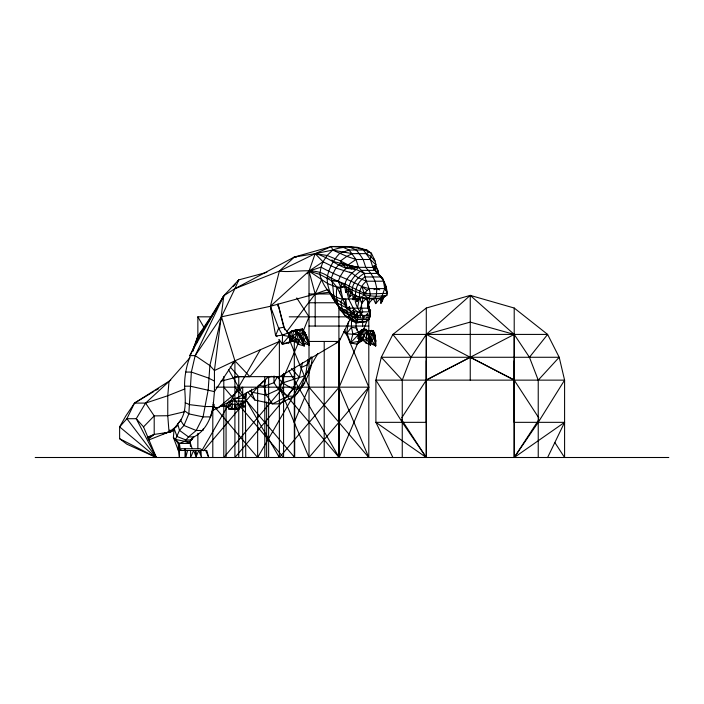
<?xml version="1.0" encoding="UTF-8"?>
<svg xmlns="http://www.w3.org/2000/svg" width="704" height="704" viewBox="0 0 704 704"><rect width="100%" height="100%" fill="white"/><g stroke="black" fill="none" stroke-linecap="round" stroke-linejoin="round"><path stroke-width="1.06" d="M514.21 360.791L514.21 422.338L564.59 422.338L514.21 457.503L514.21 334.418L470.246 295.381L426.29 308.035L392.876 334.418L381.295 357.271L375.901 380.134L375.901 422.338L392.876 457.503M351.498 319.695L351.446 327.237L352.906 334.118L350.416 342.971L356.866 344.133L361.856 340.683L363.836 340.71M426.29 360.791L426.29 422.338L375.901 422.338L426.29 457.503L426.29 334.418L470.246 295.381L514.21 308.035L547.615 334.418L559.196 357.271L564.59 380.134L564.59 457.503L554.84 442.534M181.174 419.716L174.108 428.525L173.395 437.527L179.406 443.441L179.406 457.503L178.376 448.351M274.041 375.989L273.944 382.721L278.494 389.453L287.707 396.185L294.694 396.185C304.401 385.308 311.432 371.888 312.154 357.113M370.049 341.88L370.929 343.71L375.681 345.919C375.848 340.806 375.628 335.359 373.375 330.686L366.203 330.44M360.395 331.698L358.582 332.314L358.186 338.527L363.114 339.786L365.57 342.742L370.418 344.969C371.017 339.504 369.855 333.67 366.256 329.393L364.399 329.058L361.909 329.666L358.582 332.314L358.186 338.527L361.856 340.683L350.416 342.971L347.917 335.72M302.183 341.37L303.776 343.464L309.302 344.969C307.771 339.434 306.249 333.529 302.465 329.058C297.625 330.528 291.324 328.926 288.578 334.356L289.969 340.806L293.506 340.683L288.543 342.971L282.286 344.133L282.533 335.289L278.661 328.196L270.406 306.284L279.374 271.11L294.316 257.048L331.434 246.497L346.386 246.497L357.456 247.342L366.854 250.087L371.448 253.29L375.047 260.955L376.006 264.871L372.953 267.476L350.205 267.186L346.394 268.277L343.957 270.389L340.199 276.54L338.202 281.283L341.123 287.725L344.599 285.71C345.743 277.649 352.748 272.334 358.609 267.476L355.995 259.494L349.166 250.017L343.2 247.342L331.434 246.497L315.181 253.66L279.374 271.11L234.907 288.702L223.793 295.733L210.83 316.835L197.859 336.178L192.254 351.56M369.442 336.635L368.086 331.883L366.423 331.584L363.994 335.544L360.888 338.932L361.909 329.666L362.789 329.824M368.007 302.729C366.362 307.815 370.427 312.03 370.154 316.906L369.186 317.715C350.935 320.989 336.635 307.41 329.446 292.239L315.181 293.973L270.406 306.284L221.461 316.835L195.175 355.617L191.356 372.073L188.839 413.882L183.946 425.48L179.485 430.355L175.472 439.437L178.341 443.441L178.341 450.472L206.791 450.472L208.745 457.503L205.638 450.472M249.929 390.65L251.522 392.146L266.253 395.067L278.494 389.453L282.559 382.906L282.929 374.484M353.566 311.863L369.257 311.863L370.542 309.962L370.295 315.454L369.046 319.546L365.367 321.763L356.382 322.793C342.188 317.75 337.128 303.53 329.446 292.239M232.408 404.307L232.188 409.138L228.501 408.883L228.466 405.715M237.195 404.307L236.975 409.138L233.279 408.883L238.762 409.138L241.525 401.086M357.746 322.793L361.328 321.763L363.106 319.546L363.484 317.715L367.673 313.491L369.186 317.715L370.392 313.412L370.295 315.454L368.104 315.454M374.352 335.078L374.466 333.036L371.562 330.361L369.943 331.698M375.047 340.507L374.466 333.036L372.847 332.746L369.028 335.148L370.489 336.723L371.87 340.674L375.681 345.919L375.373 338.114L371.562 330.361L369.028 335.148M277.913 306.363L278.036 304.181L284.75 329.507M245.749 457.503L245.406 401.086L246.277 392.964M279.374 271.11C295.117 273.152 313.359 266.684 327.457 275.871C332.974 279.558 339.583 281.186 344.599 285.71C352.106 298.162 367.083 300.054 380.327 298.346L383.258 297.704L386.901 295.152L387.517 293.33L384.692 288.587L383.258 279.391L372.953 267.476L370.348 259.494L371.448 253.29C359.462 246.55 345.726 245.089 332.675 250.087L327.096 255.464L322.995 261.774L309.012 271.11L270.406 306.284L275.625 335.632C284.733 336.547 291.667 329.428 300.67 329.393L306.803 336.908L309.302 344.969L303.961 340.437L301.435 336.424L295.513 330.361L298.883 341.387L298.698 344.414L304.198 345.919C302.878 340.041 300.502 334.057 295.513 330.361L293.146 330.898M302.544 342.698L302.658 340.674L301.673 338.914M304.436 331.584L307.859 339.706L304.436 331.584L302.826 331.883L303.776 343.464L305.105 343.218M361.909 329.666L359.841 333.978L359.41 338.58L362.824 339.196L359.41 338.58L358.582 332.314L359.841 333.978L361.777 333.837L363.994 335.544L370.418 344.969L368.738 336.908L366.423 331.584L364.399 329.058L363.114 339.786L366.511 339.706L368.738 336.908L368.086 331.883L368.711 335.518M341.123 287.725L341.405 283.492M200.543 453.482L200.746 450.472L201.538 457.503L198.81 450.472L196.187 456.5M385.81 290.47L386.091 286.572C383.997 278.67 377.115 274.102 372.953 267.476L373.718 267.186L376.332 268.277L377.907 270.389L378.726 274.49M368.333 301.321L367.822 308.158L349.078 308.158M213.145 402.679L213.919 404.686C211.306 417.278 206.026 430.795 193.926 436.911L188.487 436.911L179.485 430.355L177.734 423.808C187.581 413.882 185.161 398.79 184.589 386.179C184.166 357.104 201.3 332.376 216.427 308.915M227.304 407.009L226.063 405.988L221.294 405.742L227.304 407.009L231.81 404.307L240.777 404.307L245.406 401.086L245.916 394.407M384.164 282.964L383.258 279.391L381.005 276.962L364.945 276.962C356.646 282.401 353.382 292.442 356.893 301.708L360.114 297.704L364.091 295.152L364.232 293.33L361.856 286.572C348.621 279.277 334.189 274.674 321.068 267.133L309.012 271.11L307.296 273.847M170.658 431.526L163.161 433.805M189.974 357.738L169.013 381.471L167.763 395.745L167.763 415.712L169.013 431.948L148.632 440.026M384.331 295.882L382.087 301.708L382.395 298.822M354.024 320.778L352.44 320.778L346.958 312.796L347.01 308.158L349.518 306.838C350.381 312.69 350.997 318.93 356.382 322.793L357.289 321.763L357.773 317.715L347.01 308.158L335.702 302.21C330.81 294.483 326.084 285.472 327.457 275.871C329.516 267.423 333.696 259.521 339.794 253.29L349.166 250.017L363.422 250.017L370.348 259.494L376.006 264.871M184.668 410.872L188.839 413.882L203.069 416.882L210.619 416.882L213.118 406.542L214.438 391.635L214.438 370.533L223.793 295.733L238.744 279.902L266.922 272.307M308.026 359.41L305.501 375.566L300.203 388.942L292.767 388.942L282.559 382.906L277.306 376.86L273.944 382.721L264.044 386.267L258.826 385.422M377.617 272.994L377.907 270.389L375.443 265.153L376.332 268.277L374.229 269.562L380.002 275.836M370.929 343.71L372.847 332.746L370.489 336.723L370.049 338.844M245.67 397.637L245.573 398.341L235.224 398.341M347.477 335.051L346.597 333.722L348.383 321.869M380.943 303.31L383.258 297.704L380.327 298.346L380.943 303.31L381.788 298.03M377.265 273.416L364.426 273.416C357.491 277.112 349.985 285.595 352.642 294.061L349.545 297.062C345.822 286.255 352.678 275.625 361.962 270.371L375.091 270.371L377.265 273.416L381.946 277.64M290.066 333.062L288.578 334.356L290.611 336.134L292.442 336.107L295.275 337.577L304.198 345.919L300.362 338.114L296.63 333.036L293.753 330.686L291.474 331.214L289.969 340.806L293.568 340.824M196.504 343.438L197.859 336.178L197.859 316.835L211.737 316.835M339.838 293.014L340.71 288.79L327.545 283.527L309.012 271.11L315.181 253.66L332.675 250.087L352.158 253.625L366.414 253.625L370.603 256.37L375.047 260.955M344.863 303.53L345.717 299.376C331.681 299.182 323.162 286.651 319.748 274.366L321.068 267.133L322.995 261.774L315.181 253.66L294.316 257.048L234.907 288.702L221.461 316.835L209.871 365.561L208.199 389.814L203.069 416.882L196.214 430.496L188.487 436.911L184.818 441.355L179.406 443.441L180.435 450.472L181.271 448.712L200.094 448.712L203.086 450.472M348.867 310.015L349.518 306.838M365.367 321.763L357.289 321.763L354.508 316.906L354.957 315.454L357.016 313.412L357.773 317.715L361.02 313.491L363.484 317.715C360.448 311.485 355.159 306.442 355.062 298.901L355.705 295.794M352.845 313.658L353.602 309.962L350.724 311.863M357.412 308.158L359.612 297.466M356.365 316.589L357.016 313.412M359.99 311.863L361.962 302.271M360.158 317.715L361.02 313.491M367.62 303.53L368.051 301.453M348.876 290.55L345.752 292.354L344.599 285.71C357.289 293.656 371.756 298.619 386.901 295.152L381.286 298.197L366.071 298.346L368.544 303.635L369.635 298.346M366.81 317.715L367.673 313.491M368.535 310.015L369.186 306.838L367.822 308.158L367.462 299.825M369.776 313.658L370.542 309.962M369.741 316.589L370.392 313.412M350.328 247.342L356.294 250.017L359.286 253.625L363.176 259.494L365.781 267.476L370.85 273.416L372.97 276.962L375.074 281.213L376.851 288.587L376.323 295.733L374.871 298.197L373.199 298.346L375.672 303.635L376.763 298.346M374.774 339.698L375.214 337.577L375.769 341.387L374.466 333.036M247.57 392.066L254.874 400.048L272.615 403.867L287.707 396.185L292.767 388.942L299.358 377.256L302.482 362.578M265.54 379.421L264.044 386.267L266.253 395.067L272.615 403.867L278.828 403.867L294.694 396.185L304.858 382.906M229.231 405.715L228.501 408.883L233.983 409.138L235.998 404.307M232.558 401.086L231.81 404.307L229.302 401.729M244.394 398.341L245.529 393.404M203.403 428.49L202.937 430.496L196.214 430.496L183.946 425.48L180.638 420.473M345.752 292.354L346.738 288.13M293.753 330.686L292.442 336.107L292.882 341.194L295.495 341.818L298.698 344.414L295.275 337.577L296.63 333.036L298.206 332.746L300.678 337.154M187.554 450.472L185.794 457.503L185.522 450.472M383.742 281.213L366.414 281.213C359.313 286.686 357.606 295.495 361.768 303.31L363.088 298.03M339.935 338.413L339.161 341.449L339.161 457.503L279.374 387.165L297.942 343.966M349.545 297.062L350.759 292.301M356.136 296.067L353.197 299.719L354.385 295.064M356.893 301.708L358.125 296.886M223.194 297.845L223.793 295.733L189.605 355.617L195.175 355.617L209.871 365.561L214.438 370.533L234.907 360.818L279.374 341.449L278.854 339.425M384.622 284.75L386.091 286.572L384.692 288.587L381.286 298.197M309.302 344.969L302.826 331.883L301.435 336.424L301.541 338.545M369.908 342.461L370.533 340.437L369.987 338.536M374.748 340.129L375.373 338.114L374.035 337.867L371.87 340.674L369.609 340.965M192.914 351.349L197.859 336.178L201.758 331.126M258.333 385.141L257.646 387.165L257.646 457.503L212.802 404.756M402.257 457.503L402.257 380.134L411.048 357.271L426.29 334.418L470.246 322.106L514.21 334.418L529.443 357.271L538.234 380.134L538.234 457.503M303.274 330.898L309.012 316.835L296.754 297.924M294.193 422.338L309.012 387.165L290.294 341.95M228.562 369.811L279.374 457.503L339.161 387.165L359.489 338.941M362.446 331.901L367.532 319.845M213.919 404.686L213.118 406.542L205.093 406.542L189.834 404.686L185.275 402.82M234.907 288.702L238.744 279.902L237.38 281.574M209.07 320.83L210.83 316.835M286.537 331.954L315.181 293.973L321.605 279.532M298.883 341.387L300.362 338.114L298.206 332.746M164.815 433.039L169.013 431.948L169.928 429.95M301.541 339.099L302.658 340.674L303.961 340.437L305.474 337.154L306.803 336.908M370.348 259.494L355.995 259.494L348.128 264.871L346.394 268.277C335.394 264.642 326.735 256.221 315.181 253.66L317.346 253.66M311.168 356.796L307.446 364.681L301.444 367.47M195.175 355.617L223.793 295.733M547.615 457.503L564.59 422.338M170.755 380.151L134.499 403.093L126.905 418.713L119.627 426.879L119.627 438.706L126.905 444.206L156.367 457.503L143.528 426.879L136.25 418.713L126.905 418.713L156.367 457.503L119.627 438.706M350.654 318.199L339.161 341.449L279.752 376.64L268.638 376.614L257.646 387.165L203.553 450.806M227.797 402.723L226.063 405.988L226.063 457.503M361.777 333.837L364.399 329.058M190.441 446.45L190.256 441.355L192.861 437.518M192.896 437.404L190.256 441.355L184.818 441.355L175.472 439.437M202.18 450.041L260.295 349.765M257.646 457.503L317.909 353.505M184.078 450.472L185.099 448.712L184.994 457.503M169.013 381.471L145.57 403.093L136.25 418.713L156.367 457.503L153.622 455.69M310.895 366.916L305.501 375.566L282.559 382.906M340.71 288.79L342.707 298.901L340.956 301.646L341.343 305.334L343.103 312.013L344.617 315.04L357.289 321.763M401.694 417.894L426.29 380.134L514.21 334.418M514.21 308.035L514.21 457.503L538.824 419.698M221.461 316.835L234.907 360.818L214.438 391.635L190.159 386.179L184.589 386.179M153.947 391.45L134.499 403.093L125.866 415.888L119.627 426.879L156.367 457.503L155.144 455.717M514.21 457.503L538.234 422.338L564.59 380.134L375.901 380.134L402.257 422.338L426.29 457.503L426.29 308.035M360.114 297.704L368.456 298.197L370.242 295.733C370.295 287.918 365.086 281.142 364.426 273.416L358.609 267.476L333.256 261.545L331.91 259.873M343.526 331.461L346.597 333.722L351.446 327.237L356.726 328.196L358.23 332.244M299.429 331.021L300.67 329.393L302.465 329.058L306.161 335.544L305.114 334.409M529.443 357.271L547.615 334.418L392.876 334.418L411.048 357.271M233.279 286.572L235.33 284.073M193.926 436.911L191.426 439.956L185.988 439.956L177.065 436.559L174.108 428.525L177.346 425.929M220.924 381.216L238.744 376.614L249.858 376.64L279.374 341.449L279.374 457.503M232.1 364.153L234.907 360.818L249.858 376.64M283.58 387.165L223.793 457.503L223.793 376.508M294.694 387.165L234.907 457.503L234.907 360.818M279.374 387.165L309.012 457.503L368.799 387.165L344.661 329.894M279.444 339.988L282.286 344.133L288.86 336.406L282.533 335.289L284.31 334.954M350.935 266.059L341.422 263.041C335.614 266.024 333.678 272.606 331.188 278.159C333.837 285.947 332.402 294.562 335.702 302.21M361.768 303.31L366.071 298.346M368.544 303.635L373.199 298.346M375.672 303.635L380.327 298.346M538.234 380.134L559.196 357.271L381.295 357.271L402.257 380.134M189.543 441.839L191.805 439.437M263.586 380.882L257.646 387.165L212.643 410.502M143.528 426.879L154.202 415.888L167.763 415.712L184.492 411.734M350.416 342.971L358.38 334.752L346.597 333.722M384.692 288.587L369.01 288.587L364.232 293.33L344.74 283.888L338.202 281.283L331.39 280.641L319.748 274.366L309.012 271.11L309.012 457.503M288.543 342.971L290.831 340.912M215.327 408.065L218.504 407.51L242.695 387.165L242.695 457.503M302.826 331.883L299.314 334.822L300.67 329.393L298.056 329.982M148.157 439.199L154.202 434.43L170.623 431.948L174.539 429.95M174.134 429.343L170.623 431.948L168.441 432.062M169.013 431.948L176.018 426.8M296.63 333.036L292.442 336.107L295.495 341.818L295.275 337.577M366.414 253.625L368.738 251.935L366.854 250.087L362.542 249.33M356.866 344.133L362.19 340.27M155.804 390.342L158.585 388.678M244.042 407.009L245.749 405.988L242.537 405.742L244.042 407.009L240.777 404.307M147.585 438.029L154.202 434.43L154.202 415.888L145.57 403.093L134.499 403.093M425.938 380.134L470.246 357.271L514.562 380.134M352.158 253.625L346.843 256.37L340.507 260.955L327.096 255.464L315.181 253.66M336.142 342.76L339.161 341.449L308.202 341.449M147.409 437.158L154.202 434.43M184.897 388.916L167.763 395.745L145.57 403.093M315.181 326.049L315.181 293.973L327.958 289.494M366.168 292.609L364.232 293.33L370.322 293.911L387.517 293.33L386.091 286.572L386.452 290.374M373.938 289.687L376.851 288.587L379.755 289.881M352.906 334.118L358.97 332.13M282.286 344.133L293.506 340.683M364.531 329.789L366.256 329.393M288.165 333.256L283.782 327.237L278.661 328.196L275.625 335.632L277.182 336.67M291.474 331.214L299.763 329.666M300.362 338.114L301.664 337.867L304.198 345.919M292.01 340.428L289.969 340.806L288.578 334.356M291.421 340.736L292.882 341.194L290.611 336.134L291.421 340.736L293.093 340.428M266.983 377.282L272.026 376.358M302.421 340.595L303.961 340.437M327.184 278.362L329.305 278.256M364.716 250.087L367.013 250.334M294.316 257.048L296.454 257.048M337.77 280.641L331.39 280.641L336.97 287.135L347.01 308.158C343.763 301.761 336.574 300.925 332.015 296.234M344.74 283.888L345.224 283.888M345.796 287.135L336.97 287.135C335.632 295.002 336.767 303.002 340.138 310.209L357.166 319.546L369.046 319.546M309.012 293.973L331.355 293.973M342.707 298.901L360.422 298.901M365.446 298.901L367.418 298.901M309.012 302.764L335.676 302.764M338.835 306.926L347.019 311.335L345.013 309.575M346.958 312.796L347.433 312.796M346.544 311.335L354.957 315.454L365.913 315.454M289.256 316.835L348.612 316.835M309.012 326.049L368.799 326.049M290.048 341.449L296.454 341.449M185.794 372.073L191.356 372.073L208.595 378.083L214.438 381.084M234.907 376.64L294.694 376.64M216.005 387.165L368.799 387.165L339.161 457.503L288.878 370.726M228.668 401.086L245.406 401.086M213.092 407.51L218.504 407.51M233.983 409.138L232.188 409.138L229.83 404.351M238.762 409.138L236.975 409.138L234.546 404.879M192.104 448.457L190.441 443.441L178.341 443.441L173.395 437.527L178.341 450.472M35.2 457.503L668.8 457.503M338.378 265.153L347.855 265.162L358.609 267.476M343.068 251.935L345.233 252.155M357.122 253.405L359.286 253.625M364.426 273.416L356.479 269.562L346.394 268.277L341.422 263.041L340.507 260.955L348.128 264.871M349.615 247.06L351.771 247.438M368.861 336.424L370.489 336.723M368.738 336.908L370.102 337.154L370.418 344.969M370.533 340.437L371.87 340.674M358.186 338.527L363.431 339.478M366.854 342.971L365.57 342.742L366.511 339.706L366.423 331.584M372.152 343.93L373.49 344.168M369.01 288.587L361.856 286.572L367.11 290.47M366.414 281.213L358.002 277.64L351.683 272.994L335.878 268.057L322.995 261.774M355.995 259.494L346.843 256.37L332.675 250.087L331.434 246.497M184.818 441.355L190.441 443.441M347.855 265.162L350.205 267.186L356.479 269.562M349.677 272.122L351.683 272.994M426.29 334.418L514.21 380.134L538.798 417.894M364.091 295.152L368.456 298.197M373.569 265.786L376.332 268.277L374.801 265.654M343.473 331.672L347.178 335.042M326.92 289.494L328.821 291.553M291.474 368.5L299.358 377.256M375.285 268.919L373.718 267.186L374.229 269.562M230.199 366.978L238.744 376.614L238.744 457.503M330.484 293.489L331.901 295.143M309.012 387.165L368.799 457.503L368.799 318.877M234.907 387.165L294.694 457.503L294.694 367.145M223.793 387.165L283.58 457.503L283.58 373.314M375.593 266.534L376.746 268.057M350.205 267.186L351.437 268.919M401.667 419.698L426.29 457.503M348.559 287.76L352.642 294.061L353.197 299.719M197.859 316.835L203.87 327.21M386.866 291.993L387.517 293.33M336.38 300.775L337.682 303.53M302.465 329.058L303.31 330.977M284.178 327.888L285.05 329.894M295.513 330.361L296.331 332.27L295.601 330.44M254.874 400.048L251.522 392.146L251.522 389.189M339.161 387.165L368.799 457.503M355.942 326.198L356.849 330.317M373.754 258.667L374.317 260.586M309.012 271.11L315.181 293.973M270.406 306.284L272.008 312.558M278.036 304.181L283.782 327.237M353.602 309.962L354.957 315.454M346.746 291.06L348.638 298.901L353.232 308.158L357.35 311.863A3.397 1.698 21.7 0 0 360.914 313.122A3.397 1.698 21.7 0 0 362.639 311.863L361.601 308.158L361.53 301.99M372.847 332.746L375.681 345.919M359.841 333.978L360.888 338.932M355.555 321.754L356.726 328.196M373.375 330.686L373.745 332.851M345.717 299.376L347.01 308.158M354.974 296.762L355.062 298.901M382.017 298.892L382.087 301.708M195.703 455.497L195.58 450.472L196.363 457.503L193.635 450.472L190.582 457.503L190.582 450.472M369.186 306.838L369.257 311.863M470.246 295.381L470.246 380.134M368.799 302.764L368.799 311.423M362.63 321.948L362.63 326.049M338.906 306.214L338.906 457.503M324.21 341.449L324.21 457.503M294.316 341.449L294.316 457.503M268.638 376.614L268.638 457.503M266.631 401.949L266.631 457.503M264.801 376.64L264.801 457.503M212.802 408.047L212.802 457.503M197.859 433.33L197.859 448.712M195.756 450.472L195.756 455.497"/></g></svg>
